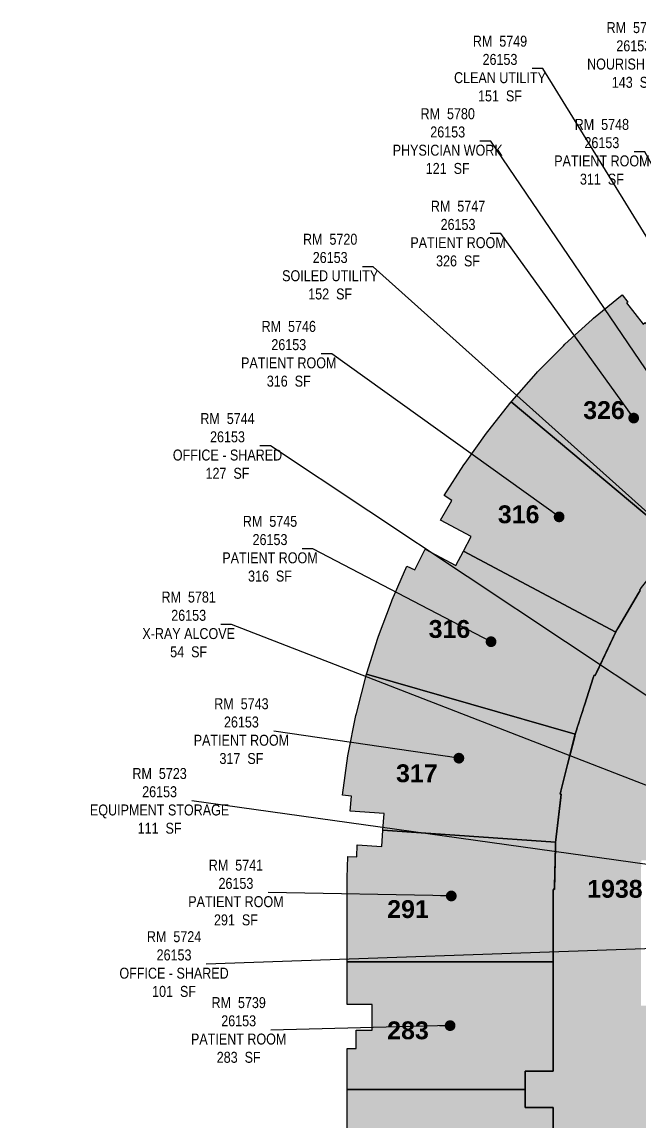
# Model space of a CAD drawing. Header units: inches. Extents: x -457 to 5277, y -65 to 4598.
# Drawn here: x -457 to 333, y 2991 to 4397 of the extents above; entities that cross this region are included whole.
import ezdxf

# ---------------------------------------------------------------- set-up
doc = ezdxf.new("R2010")
doc.units = ezdxf.units.IN
doc.header["$LTSCALE"] = 48
doc.header["$MEASUREMENT"] = 0
doc.layers.get('Defpoints').update_dxf_attribs({"color": 31})
for name, color, linetype in [('0-LABEL', 3, 'Continuous'), ('3-FCM', 190, 'Continuous'), ('3-FCM-PTN', 9, 'Continuous'), ('4-OCC', 6, 'Continuous'), ('4-OCC-PTN', 95, 'Continuous')]:
    doc.layers.add(name, color=color, linetype=linetype)
doc.styles.add('AE-101i$0$Arial_B', font='arialbd.ttf', dxfattribs={"height": 9.132806})
doc.styles.add('ArialN', font='ARIALN.TTF')
doc.dimstyles.new('AB-220', dxfattribs={"dimscale": 220, "dimtxt": 0.070312, "dimasz": 0.0625, "dimexe": 0.0625, "dimexo": 0.125, "dimgap": 0.1875, "dimtad": 0, "dimdec": 4, "dimrnd": 0.0625, "dimzin": 0, "dimdsep": 46, "dimlunit": 4, "dimtxsty": 'ArialN', "dimblk": 'ARCHTICK', "dimcen": 0.0625, "dimclrd": 256, "dimclre": 256, "dimclrt": 256, "dimadec": 0, "dimazin": 0, "dimtfac": 1, "dimtdec": 4, "dimtofl": 0, "dimtmove": 2, "dimatfit": 3, "dimldrblk": 'DOT', "dimfxl": 0, "dimfrac": 2, "dimtolj": 1, "dimtzin": 0, "dimlwd": -1, "dimlwe": -1, "dimarcsym": 0})

# ---------------------------------------------------------------- blocks, each defined once
blk = doc.blocks.new('_ArchTick')
at = {"const_width": 0.15}
blk.add_lwpolyline([(-0.5, -0.5), (0.5, 0.5)], dxfattribs=at)
blk = doc.blocks.new('_Dot')
at = {"lineweight": -2}
blk.add_line((-0.5, 0), (-1, 0), dxfattribs=at)
at = {"const_width": 0.5}
blk.add_lwpolyline([(-0.25, 0, 1), (0.25, 0, 1)], format="xyb", close=True, dxfattribs=at)

msp = doc.modelspace()

# ---------------------------------------------------------------- hatches: boundary and pattern name
at = {"layer": '3-FCM-PTN'}
h = msp.add_hatch(color=256, dxfattribs=at)
h.dxf.hatch_style = 1
edge = h.paths.add_edge_path()
edge.add_arc((897.1, 3300.6), 566.7, 128.8584, 140.3777)
edge.add_line((460.6, 3662), (458.6, 3659.7))
edge.add_line((458.6, 3659.7), (456.7, 3657.3))
edge.add_line((456.7, 3657.3), (449.1, 3647.8))
edge.add_line((449.1, 3647.8), (440.5, 3636.3))
edge.add_line((440.5, 3636.3), (431.7, 3624))
edge.add_line((431.7, 3624), (423.1, 3611.3))
edge.add_line((423.1, 3611.3), (415.4, 3599.3))
edge.add_line((415.4, 3599.3), (408, 3586.9))
edge.add_line((408, 3586.9), (403.8, 3579.6))
edge.add_line((403.8, 3579.6), (396.6, 3566.4))
edge.add_line((396.6, 3566.4), (401.9, 3563.6))
edge.add_line((401.9, 3563.6), (381.7, 3521.4))
edge.add_line((381.7, 3521.4), (382.8, 3520.9))
edge.add_line((382.8, 3520.9), (377, 3506.8))
edge.add_line((377, 3506.8), (371.6, 3492.5))
edge.add_line((371.6, 3492.5), (366.6, 3478.1))
edge.add_line((366.6, 3478.1), (361.9, 3463.5))
edge.add_line((361.9, 3463.5), (357.7, 3448.9))
edge.add_line((357.7, 3448.9), (357.7, 3448.9))
edge.add_line((357.7, 3448.9), (357.7, 3402.8))
edge.add_line((357.7, 3402.8), (376.8, 3402.8))
edge.add_line((376.8, 3402.8), (376.8, 3324.4))
edge.add_line((376.8, 3324.4), (335.9, 3324.4))
edge.add_line((335.9, 3324.4), (335.6, 3313.2))
edge.add_line((335.6, 3313.2), (335.5, 3301.3))
edge.add_line((335.5, 3301.3), (335.5, 3138.8))
edge.add_line((335.5, 3138.8), (394.7, 3138.8))
edge.add_line((394.7, 3138.8), (523.7, 3267.8))
edge.add_line((523.7, 3267.8), (774.3, 3518.4))
edge.add_line((774.3, 3518.4), (814.7, 3477.9))
edge.add_line((814.7, 3477.9), (866.3, 3477.9))
edge.add_line((866.3, 3477.9), (866.3, 3359.9))
edge.add_line((866.3, 3359.9), (846.2, 3359.9))
edge.add_line((846.2, 3359.9), (846.2, 3359.6))
edge.add_line((846.2, 3359.6), (781.7, 3359.6))
edge.add_line((781.7, 3359.6), (781.7, 3351))
edge.add_line((781.7, 3351), (776.6, 3351))
edge.add_line((776.6, 3351), (745.9, 3320.3))
edge.add_line((745.9, 3320.3), (738.9, 3327.3))
edge.add_line((738.9, 3327.3), (642, 3230))
edge.add_line((642, 3230), (667.5, 3204.6))
edge.add_line((667.5, 3204.6), (634.5, 3171.6))
edge.add_line((634.5, 3171.6), (609.1, 3197.1))
edge.add_line((609.1, 3197.1), (338.1, 2926.4))
edge.add_line((338.1, 2926.4), (338.1, 2409.2))
edge.add_line((338.1, 2409.2), (330.6, 2409.2))
edge.add_line((330.6, 2409.2), (330.6, 2289.8))
edge.add_line((330.6, 2289.8), (228.1, 2289.8))
edge.add_line((228.1, 2289.8), (228.1, 2371))
edge.add_line((228.1, 2371), (225.7, 2371))
edge.add_line((225.7, 2371), (225.7, 2542.7))
edge.add_line((225.7, 2542.7), (223.1, 2542.7))
edge.add_line((223.1, 2542.7), (223.1, 2682.4))
edge.add_line((223.1, 2682.4), (187.1, 2682.4))
edge.add_line((187.1, 2682.4), (187.1, 2729))
edge.add_line((187.1, 2729), (223.1, 2729))
edge.add_line((223.1, 2729), (223.1, 3008.4))
edge.add_line((223.1, 3008.4), (187.1, 3008.4))
edge.add_line((187.1, 3008.4), (187.1, 3055))
edge.add_line((187.1, 3055), (223.1, 3055))
edge.add_line((223.1, 3055), (223.1, 3287.4))
edge.add_line((223.1, 3287.4), (224.5, 3287.4))
edge.add_line((224.5, 3287.4), (224.7, 3291.4))
edge.add_line((224.7, 3291.4), (225.9, 3342.4))
edge.add_line((225.9, 3342.4), (225.9, 3345))
edge.add_line((225.9, 3345), (226.4, 3351.1))
edge.add_line((226.4, 3351.1), (226.8, 3354.5))
edge.add_line((226.8, 3354.5), (232.7, 3405.2))
edge.add_line((232.7, 3405.2), (233.2, 3409.3))
edge.add_line((233.2, 3409.3), (232.1, 3409.4))
edge.add_line((232.1, 3409.4), (232.7, 3413.2))
edge.add_line((232.7, 3413.2), (241.5, 3447.2))
edge.add_line((241.5, 3447.2), (251.4, 3486.1))
edge.add_line((251.4, 3486.1), (263.7, 3524.4))
edge.add_line((263.7, 3524.4), (274.2, 3558))
edge.add_line((274.2, 3558), (275.7, 3561.4))
edge.add_line((275.7, 3561.4), (276.7, 3561))
edge.add_line((276.7, 3561), (278.4, 3564.7))
edge.add_line((278.4, 3564.7), (303.1, 3616.8))
edge.add_line((303.1, 3616.8), (332.4, 3666.2))
edge.add_line((332.4, 3666.2), (334.5, 3669.7))
edge.add_line((334.5, 3669.7), (333.6, 3670.3))
edge.add_line((333.6, 3670.3), (335.7, 3673.5))
edge.add_line((335.7, 3673.5), (357.6, 3701))
edge.add_line((357.6, 3701), (382.5, 3732.6))
edge.add_line((382.5, 3732.6), (384.7, 3735.2))
edge.add_line((384.7, 3735.2), (409.2, 3762.5))
edge.add_line((409.2, 3762.5), (432.5, 3788.9))
edge.add_line((432.5, 3788.9), (435.3, 3791.5))
edge.add_line((435.3, 3791.5), (436, 3790.7))
edge.add_line((436, 3790.7), (439.1, 3793.4))
edge.add_line((439.1, 3793.4), (477.8, 3826.6))
edge.add_line((477.8, 3826.6), (482.7, 3830.9))
edge.add_line((482.7, 3830.9), (488.1, 3834.6))
edge.add_line((488.1, 3834.6), (533.1, 3866.6))
edge.add_line((533.1, 3866.6), (566.8, 3885.7))
edge.add_arc((866.2, 3356.6), 607.9, 115.7328, 119.5031, ccw=False)
edge.add_arc((1453.2, 2159.6), 1941, 115.9929, 116.0015, ccw=False)
edge.add_line((602.5, 3904.3), (651.6, 3803.3))
edge.add_line((651.6, 3803.3), (649.4, 3802.3))
edge.add_line((649.4, 3802.3), (639.7, 3797.4))
edge.add_line((639.7, 3797.4), (630.1, 3792.3))
edge.add_line((630.1, 3792.3), (620.6, 3787))
edge.add_line((620.6, 3787), (615.3, 3792.3))
edge.add_line((615.3, 3792.3), (609.3, 3788.8))
edge.add_line((609.3, 3788.8), (603.7, 3785.5))
edge.add_line((603.7, 3785.5), (591.3, 3777.8))
edge.add_line((591.3, 3777.8), (579.1, 3769.8))
edge.add_line((579.1, 3769.8), (567.2, 3761.5))
edge.add_line((567.2, 3761.5), (544, 3743.9))
edge.add_line((544, 3743.9), (541.5, 3742))
edge.add_line((541.5, 3742), (541.6, 3741.9))
edge.add_line((541.6, 3741.9), (541.6, 3741.9))
at = {"layer": '4-OCC-PTN'}
h = msp.add_hatch(color=163, dxfattribs=at)
h.dxf.hatch_style = 1
edge = h.paths.add_edge_path()
edge.add_arc((2382.9, 2004.1), 2643.7, 137.5396, 139.0967)
edge.add_line((384.7, 3735.2), (382.5, 3732.5))
edge.add_line((382.5, 3732.5), (169.4, 3911.2))
edge.add_line((169.4, 3911.2), (170.3, 3912.2))
edge.add_line((170.3, 3912.2), (201.5, 3947.5))
edge.add_line((201.5, 3947.5), (203.2, 3949.4))
edge.add_line((203.2, 3949.4), (236.3, 3983))
edge.add_line((236.3, 3983), (238.1, 3984.8))
edge.add_line((238.1, 3984.8), (272.8, 4016.6))
edge.add_line((272.8, 4016.6), (274.8, 4018.3))
edge.add_line((274.8, 4018.3), (311.2, 4048.3))
edge.add_line((311.2, 4048.3), (318.5, 4038.9))
edge.add_line((318.5, 4038.9), (317.1, 4037.8))
edge.add_line((317.1, 4037.8), (338.3, 4010.7))
edge.add_line((338.3, 4010.7), (340.7, 4012.5))
edge.add_line((340.7, 4012.5), (482.7, 3830.8))
edge.add_line((482.7, 3830.8), (478.1, 3826.8))
edge.add_line((478.1, 3826.8), (439.1, 3793.3))
edge.add_line((439.1, 3793.3), (436, 3790.7))
edge.add_line((436, 3790.7), (435.3, 3791.5))
edge.add_line((435.3, 3791.5), (432.5, 3788.8))
edge.add_line((432.5, 3788.8), (432.5, 3788.8))
h = msp.add_hatch(color=163, dxfattribs=at)
h.dxf.hatch_style = 1
edge = h.paths.add_edge_path()
edge.add_line((357.6, 3701), (335.7, 3673.5))
edge.add_line((335.7, 3673.5), (333.6, 3670.3))
edge.add_line((333.6, 3670.3), (334.5, 3669.7))
edge.add_line((334.5, 3669.7), (332.4, 3666.2))
edge.add_line((332.4, 3666.2), (306.1, 3621.9))
edge.add_line((306.1, 3621.9), (304.7, 3619.4))
edge.add_line((304.7, 3619.4), (303.1, 3616.7))
edge.add_line((303.1, 3616.7), (108.4, 3720.2))
edge.add_line((108.4, 3720.2), (118.3, 3738.7))
edge.add_line((118.3, 3738.7), (78.9, 3759.6))
edge.add_line((78.9, 3759.6), (93.4, 3785.1))
edge.add_line((93.4, 3785.1), (83.7, 3791.3))
edge.add_line((83.7, 3791.3), (108.9, 3830.8))
edge.add_line((108.9, 3830.8), (110.4, 3832.9))
edge.add_line((110.4, 3832.9), (137.7, 3871.3))
edge.add_line((137.7, 3871.3), (139.3, 3873.4))
edge.add_line((139.3, 3873.4), (169.4, 3911.2))
edge.add_line((169.4, 3911.2), (382.5, 3732.5))
edge.add_arc((889.3, 3306.7), 661.9, 139.9614, 143.4391)
h = msp.add_hatch(color=163, dxfattribs=at)
h.dxf.hatch_style = 1
edge = h.paths.add_edge_path()
edge.add_line((278.4, 3564.6), (276.7, 3560.9))
edge.add_line((276.7, 3560.9), (275.7, 3561.4))
edge.add_line((275.7, 3561.4), (274.2, 3557.9))
edge.add_line((274.2, 3557.9), (263.7, 3524.4))
edge.add_arc((897.4, 3300.8), 671.9, 160.5704, 163.9979)
edge.add_line((251.4, 3486.1), (-15.9, 3562.7))
edge.add_line((-15.9, 3562.7), (-15.5, 3564.1))
edge.add_line((-15.5, 3564.1), (-1.3, 3608.9))
edge.add_line((-1.3, 3608.9), (-0.5, 3611.3))
edge.add_line((-0.5, 3611.3), (16, 3655.5))
edge.add_line((16, 3655.5), (17, 3657.9))
edge.add_line((17, 3657.9), (35.8, 3701.1))
edge.add_line((35.8, 3701.1), (46.1, 3696.2))
edge.add_line((46.1, 3696.2), (59.2, 3722.5))
edge.add_line((59.2, 3722.5), (98.6, 3701.6))
edge.add_line((98.6, 3701.6), (108.4, 3720.2))
edge.add_line((108.4, 3720.2), (303.1, 3616.7))
edge.add_line((303.1, 3616.7), (300.2, 3610.7))
edge.add_line((300.2, 3610.7), (278.4, 3564.6))
h = msp.add_hatch(color=163, dxfattribs=at)
h.dxf.hatch_style = 1
edge = h.paths.add_edge_path()
edge.add_line((226.1, 3347.9), (5.2, 3363.4))
edge.add_line((5.2, 3363.4), (6.7, 3384.4))
edge.add_line((6.7, 3384.4), (-36.8, 3387.5))
edge.add_line((-36.8, 3387.5), (-35.2, 3406.9))
edge.add_line((-35.2, 3406.9), (-46.6, 3408.1))
edge.add_line((-46.6, 3408.1), (-39.6, 3458.1))
edge.add_line((-39.6, 3458.1), (-39.1, 3460.6))
edge.add_line((-39.1, 3460.6), (-29.3, 3510.1))
edge.add_line((-29.3, 3510.1), (-28.8, 3512.6))
edge.add_line((-28.8, 3512.6), (-15.9, 3562.7))
edge.add_line((-15.9, 3562.7), (251.4, 3486.1))
edge.add_arc((-543.5, 3667.7), 815.5, 344.3038, 347.1279, ccw=False)
edge.add_line((241.5, 3447.1), (232.7, 3413.1))
edge.add_line((232.7, 3413.1), (232.1, 3409.4))
edge.add_line((232.1, 3409.4), (233.2, 3409.2))
edge.add_line((233.2, 3409.2), (232.7, 3405.1))
edge.add_line((232.7, 3405.1), (226.8, 3354.5))
edge.add_line((226.8, 3354.5), (226.4, 3351))
edge.add_line((226.4, 3351), (226.1, 3347.9))
h = msp.add_hatch(color=163, dxfattribs=at)
h.dxf.hatch_style = 1
h.paths.add_polyline_path([(226.1, 3347.9), (225.9, 3344.9), (225.9, 3342.3), (224.6, 3287.3), (223.1, 3287.3), (223.1, 3194.6), (-40.7, 3194.6), (-40.7, 3299.8), (-40.6, 3302.4), (-39.9, 3329.5), (-28, 3329.2), (-27.6, 3344.6), (3.8, 3342.5), (5.2, 3363.4)])
h = msp.add_hatch(color=163, dxfattribs=at)
h.dxf.hatch_style = 1
h.paths.add_polyline_path([(223.1, 3194.6), (223.1, 3055), (187.1, 3055), (187.1, 3031.6), (-40.7, 3031.6), (-40.7, 3032.3), (-40.7, 3083.8), (-28.9, 3083.8), (-28.9, 3107.2), (-8.5, 3107.2), (-8.5, 3140.3), (-40.7, 3140.3), (-40.7, 3194.6)])
h = msp.add_hatch(color=163, dxfattribs=at)
h.dxf.hatch_style = 1
h.paths.add_polyline_path([(223.1, 2868.6), (-40.7, 2868.6), (-40.7, 3031.6), (187.1, 3031.6), (187.1, 3008.3), (223.1, 3008.3), (223.1, 2932.1)])

# ---------------------------------------------------------------- linework, layer by layer
at = {"layer": '3-FCM'}
msp.add_lwpolyline([(223.1, 2729), (223.1, 3008.4), (187.1, 3008.4), (187.1, 3055), (223.1, 3055), (223.1, 3287.4), (224.5, 3287.4), (224.7, 3291.4), (225.9, 3342.4), (225.9, 3345), (226.4, 3351.1), (226.8, 3354.5), (232.7, 3405.2), (233.2, 3409.3), (232.1, 3409.4), (232.7, 3413.2), (232.7, 3413.2), (241.5, 3447.2), (251.4, 3486.1), (263.7, 3524.4), (274.2, 3558), (275.7, 3561.4), (276.7, 3561), (278.4, 3564.7), (303.1, 3616.8), (332.4, 3666.2), (334.5, 3669.7)], dxfattribs=at)
at = {"layer": '4-OCC'}
msp.add_lwpolyline([(432.5, 3788.8, 0.006794), (384.7, 3735.2), (382.5, 3732.5), (169.4, 3911.2), (170.3, 3912.2), (201.5, 3947.5), (203.2, 3949.4), (236.3, 3983), (238.1, 3984.8), (272.8, 4016.6), (274.8, 4018.3), (311.2, 4048.3), (318.5, 4038.9), (317.1, 4037.8), (338.3, 4010.7), (340.7, 4012.5), (482.7, 3830.8), (478.1, 3826.8), (439.1, 3793.3), (436, 3790.7), (435.3, 3791.5), (432.5, 3788.8), (432.5, 3788.8)], format="xyb", dxfattribs=at)
for points in [[(357.6, 3701), (335.7, 3673.5), (333.6, 3670.3), (334.5, 3669.7), (332.4, 3666.2), (306.1, 3621.9), (304.7, 3619.4), (303.1, 3616.7), (108.4, 3720.2), (118.3, 3738.7), (78.9, 3759.6), (93.4, 3785.1), (83.7, 3791.3), (108.9, 3830.8), (110.4, 3832.9), (137.7, 3871.3), (139.3, 3873.4), (169.4, 3911.2), (382.5, 3732.5, 0.015175), (357.6, 3701)], [(278.4, 3564.6), (276.7, 3560.9), (275.7, 3561.4), (274.2, 3557.9), (263.7, 3524.4, 0.014957), (251.4, 3486.1), (-15.9, 3562.7), (-15.5, 3564.1), (-1.3, 3608.9), (-0.5, 3611.3), (16, 3655.5), (17, 3657.9), (35.8, 3701.1), (46.1, 3696.2), (59.2, 3722.5), (98.6, 3701.6), (108.4, 3720.2), (303.1, 3616.7), (300.2, 3610.7)], [(226.1, 3347.9), (5.2, 3363.4), (6.7, 3384.4), (-36.8, 3387.5), (-35.2, 3406.9), (-46.6, 3408.1), (-39.6, 3458.1), (-39.1, 3460.6), (-29.3, 3510.1), (-28.8, 3512.6), (-15.9, 3562.7), (251.4, 3486.1, -0.012323), (241.5, 3447.1), (232.7, 3413.1), (232.1, 3409.4), (233.2, 3409.2), (232.7, 3405.1), (226.8, 3354.5), (226.4, 3351), (226.1, 3347.9)]]:
    msp.add_lwpolyline(points, format="xyb", close=True, dxfattribs=at)
for points in [[(226.1, 3347.9), (225.9, 3344.9), (225.9, 3342.3), (224.6, 3287.3), (223.1, 3287.3), (223.1, 3194.6), (-40.7, 3194.6), (-40.7, 3299.8), (-40.6, 3302.4), (-39.9, 3329.5), (-28, 3329.2), (-27.6, 3344.6), (3.8, 3342.5), (5.2, 3363.4)], [(223.1, 3194.6), (223.1, 3055), (187.1, 3055), (187.1, 3031.6), (-40.7, 3031.6), (-40.7, 3032.3), (-40.7, 3083.8), (-28.9, 3083.8), (-28.9, 3107.2), (-8.5, 3107.2), (-8.5, 3140.3), (-40.7, 3140.3), (-40.7, 3194.6), (223.1, 3194.6)], [(223.1, 2868.6), (-40.7, 2868.6), (-40.7, 3031.6), (187.1, 3031.6), (187.1, 3008.3), (223.1, 3008.3), (223.1, 2932.1)]]:
    msp.add_lwpolyline(points, close=True, dxfattribs=at)

# ---------------------------------------------------------------- texts
at = {"layer": '0-LABEL', "char_height": 14, "attachment_point": 5, "style": 'ArialN'}
for s, insert in [('RM  5762\\P26153\\PNOURISHMENT\\P143  SF', (326.2, 4354.9)), ('RM  5749\\P26153\\PCLEAN UTILITY\\P151  SF', (155, 4337.5)), ('RM  5780\\P26153\\PPHYSICIAN WORK\\P121  SF', (88.1, 4244.7)), ('RM  5748\\P26153\\PPATIENT ROOM\\P311  SF', (285.4, 4231)), ('RM  5747\\P26153\\PPATIENT ROOM\\P326  SF', (101.3, 4126.4)), ('RM  5720\\P26153\\PSOILED UTILITY\\P152  SF', (-62.3, 4084.1)), ('RM  5746\\P26153\\PPATIENT ROOM\\P316  SF', (-115.3, 3972.6)), ('RM  5744\\P26153\\POFFICE - SHARED\\P127  SF', (-193.7, 3854.7)), ('RM  5745\\P26153\\PPATIENT ROOM\\P316  SF', (-139.3, 3723.2)), ('RM  5781\\P26153\\PX-RAY ALCOVE\\P54  SF', (-243.4, 3626.3)), ('RM  5743\\P26153\\PPATIENT ROOM\\P317  SF', (-175.9, 3489.8)), ('RM  5723\\P26153\\PEQUIPMENT STORAGE\\P111  SF', (-280.6, 3400.6)), ('RM  5741\\P26153\\PPATIENT ROOM\\P291  SF', (-182.9, 3283.3)), ('RM  5724\\P26153\\POFFICE - SHARED\\P101  SF', (-262.1, 3191.8)), ('RM  5739\\P26153\\PPATIENT ROOM\\P283  SF', (-179.4, 3107.5))]:
    msp.add_mtext(s, dxfattribs=dict(at, insert=insert))
at = {"layer": 'Defpoints', "style": 'AE-101i$0$Arial_B'}
for s, p in [('326', (261.5, 3889.2)), ('316', (152.3, 3755.9)), ('316', (63.7, 3609.2)), ('317', (22, 3424.6)), ('1938', (266.6, 3276.7)), ('291', (10.7, 3250.8)), ('283', (10.7, 3095.7))]:
    msp.add_text(s, height=22.83, dxfattribs=at).set_placement(p)

# ---------------------------------------------------------------- leaders
at = {"layer": '0-LABEL', "annotation_type": 0, "has_hookline": 1, "hookline_direction": 1}
for points, text_width in [([(706.3, 3740.3), (381.2, 4354.9), (367.5, 4354.9)], 117.9), ([(671.2, 3588.6), (210, 4337.5), (196.3, 4337.5)], 116.7), ([(548.4, 3648), (143.1, 4244.7), (129.4, 4244.7)], 139.5), ([(471.6, 3992.6), (340.4, 4231), (326.7, 4231)], 119.6), ([(326.1, 3890.4), (156.3, 4126.4), (142.6, 4126.4)], 119.6), ([(609.6, 3531.3), (-7.3, 4084.1), (-21, 4084.1)], 122.1), ([(230.7, 3764), (-60.3, 3972.6), (-74, 3972.6)], 119.6), ([(441, 3469.8), (-138.7, 3854.7), (-152.5, 3854.7)], 138.2), ([(143.6, 3604.3), (-84.3, 3723.2), (-98, 3723.2)], 119.6), ([(553.7, 3338.2), (-188.4, 3626.3), (-202.1, 3626.3)], 117.6), ([(102.4, 3455.3), (-134.6, 3489.8)], 119.6), ([(430.5, 3307), (-239.4, 3400.6)], 176.1), ([(92.7, 3279), (-141.6, 3283.3)], 119.6), ([(402.6, 3213.6), (-220.8, 3191.8)], 138.2), ([(91.2, 3113.1), (-138.2, 3107.5)], 119.6)]:
    msp.add_leader(points, dimstyle='AB-220', dxfattribs=dict(at, text_width=text_width))

doc.saveas('drawing.dxf')
